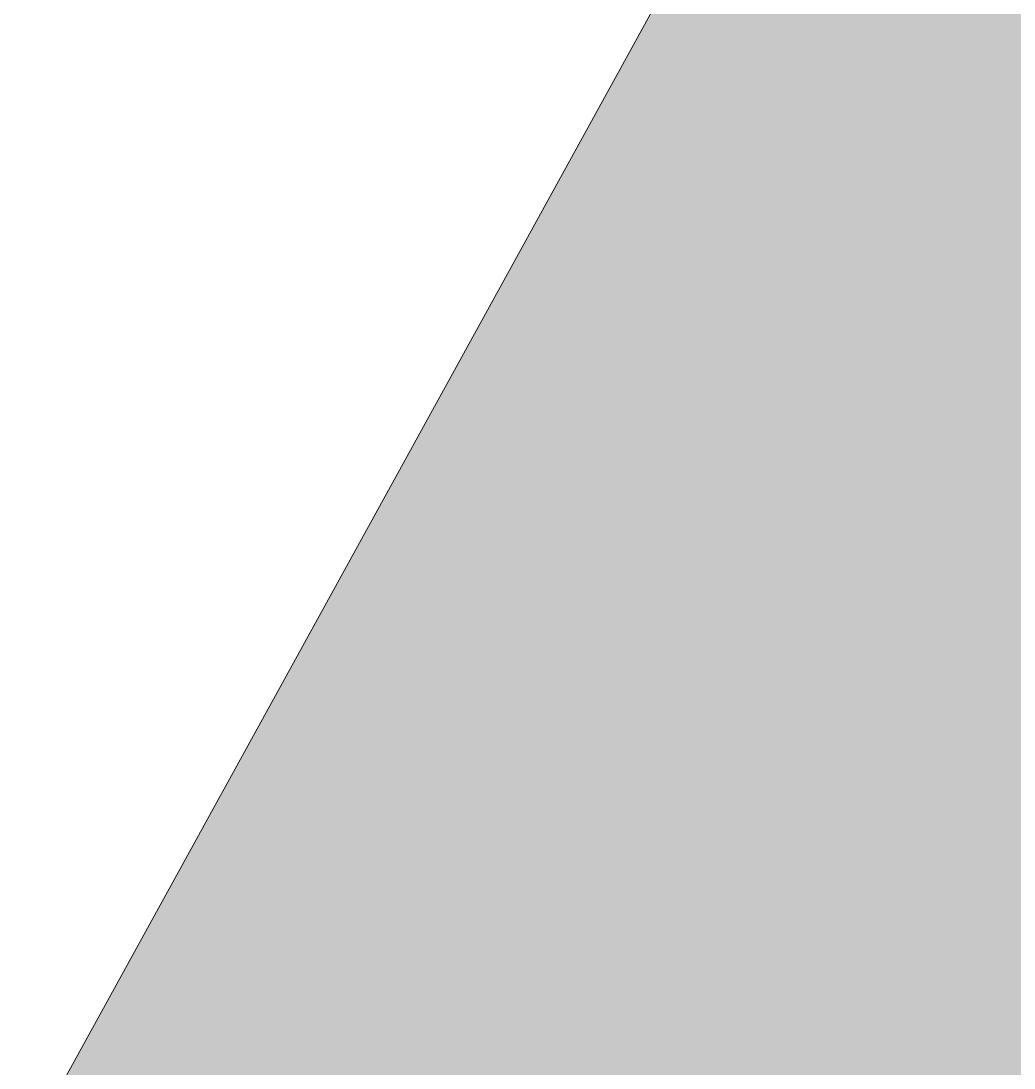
# Model space of a CAD drawing. Header units: metres. Extents: x -6 to 1255, y -2 to 532.
# Drawn here: x 1082.911 to 1085.449, y 458.663 to 461.34 of the extents above; entities that cross this region are included whole.
import ezdxf

# ---------------------------------------------------------------- set-up
doc = ezdxf.new("R2010")
doc.units = ezdxf.units.M
doc.header["$MEASUREMENT"] = 0
for name, color, linetype, lineweight, true_color in [('TPX_BUILDINGS', 7, 'CONTINUOUS', 0, 0x000000), ('TPX_BUILDINGS_HATCH', 7, 'CONTINUOUS', 0, 0xf0f0f0), ('TPX_CADASTRES', 7, 'CONTINUOUS', 0, 0x646464)]:
    doc.layers.add(name, color=color, linetype=linetype, lineweight=lineweight, true_color=true_color)

msp = doc.modelspace()

# ---------------------------------------------------------------- hatches: boundary and pattern name
at = {"layer": 'TPX_BUILDINGS_HATCH'}
h = msp.add_hatch(color=256, dxfattribs=at)
h.paths.add_polyline_path([(1088.8307, 469.1933), (1082.9107, 458.4333), (1085.1407, 457.3233), (1096.5207, 451.6433), (1096.8207, 451.4933), (1099.7207, 450.0433), (1100.6807, 452.0433), (1104.3702, 450.1828), (1103.4002, 448.2128), (1111.4402, 444.2028), (1116.4702, 455.3928), (1114.3207, 456.4728), (1108.8007, 459.2328), (1107.7607, 457.1428), (1104.1207, 458.9533), (1105.1107, 461.0733), (1103.3807, 461.9333), (1101.9307, 462.6633), (1091.5107, 467.8533), (1091.1307, 468.0433), (1088.8307, 469.1933)])
h.paths.add_polyline_path([(1094.3107, 458.0633), (1095.8207, 461.0633), (1100.1107, 458.9633), (1098.6307, 455.9433), (1094.3107, 458.0633)], flags=16)
h.paths.add_polyline_path([(1108.4902, 449.6628), (1110.5907, 454.1828), (1112.5102, 453.3228), (1110.3902, 448.8228), (1108.4902, 449.6628)], flags=16)

# ---------------------------------------------------------------- linework, layer by layer
at = {"layer": 'TPX_BUILDINGS', "elevation": 0.0421}
msp.add_lwpolyline([(1088.8307, 469.1933), (1082.9107, 458.4333), (1085.1407, 457.3233), (1096.5207, 451.6433), (1096.8207, 451.4933), (1099.7207, 450.0433), (1100.6807, 452.0433), (1104.3702, 450.1828), (1103.4002, 448.2128), (1111.4402, 444.2028), (1116.4702, 455.3928), (1114.3207, 456.4728), (1108.8007, 459.2328), (1107.7607, 457.1428), (1104.1207, 458.9533), (1105.1107, 461.0733), (1103.3807, 461.9333), (1101.9307, 462.6633), (1091.5107, 467.8533), (1091.1307, 468.0433)], close=True, dxfattribs=at)
at = {"layer": 'TPX_CADASTRES', "elevation": 0.0241}
msp.add_lwpolyline([(1088.8307, 469.1936), (1082.9107, 458.4336), (1085.1407, 457.3236), (1096.5207, 451.6436), (1096.8207, 451.4936), (1099.7207, 450.0436), (1103.4002, 448.2131), (1111.4402, 444.2031), (1116.4702, 455.3931), (1114.3207, 456.4731), (1108.8007, 459.2331), (1105.1107, 461.0736), (1103.3807, 461.9336), (1101.9307, 462.6636), (1091.5107, 467.8536), (1091.1307, 468.0436)], close=True, dxfattribs=at)

doc.saveas('drawing.dxf')
